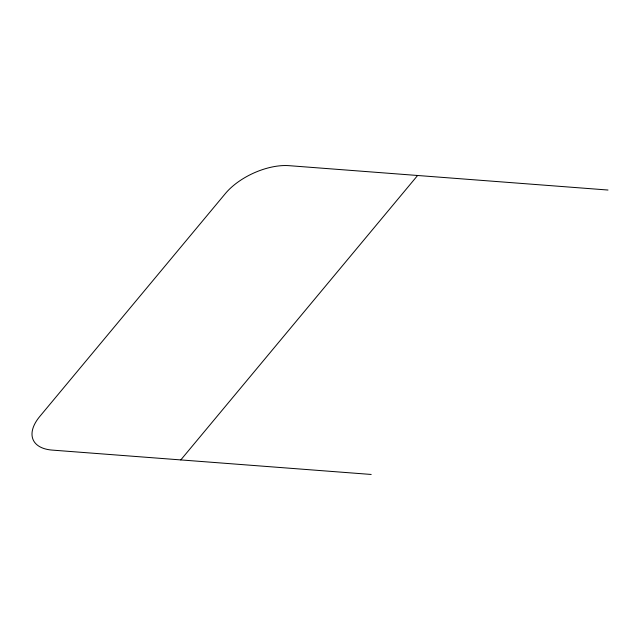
<?xml version="1.0" encoding="UTF-8"?>
<svg xmlns="http://www.w3.org/2000/svg" width="640" height="640" viewBox="0 0 640 640"><rect width="100%" height="100%" fill="white"/><g stroke="black" fill="none" stroke-linecap="round" stroke-linejoin="round"><path stroke-width="0.96" d="M180.8 459.92L417.608 175.488M608 190.032L289.088 165.672A49.176 25.328 -24.8 0 0 225.416 193.512L39.808 416.44A49.176 25.328 -24.8 0 0 52.28 450.104L371.192 474.456"/></g></svg>
